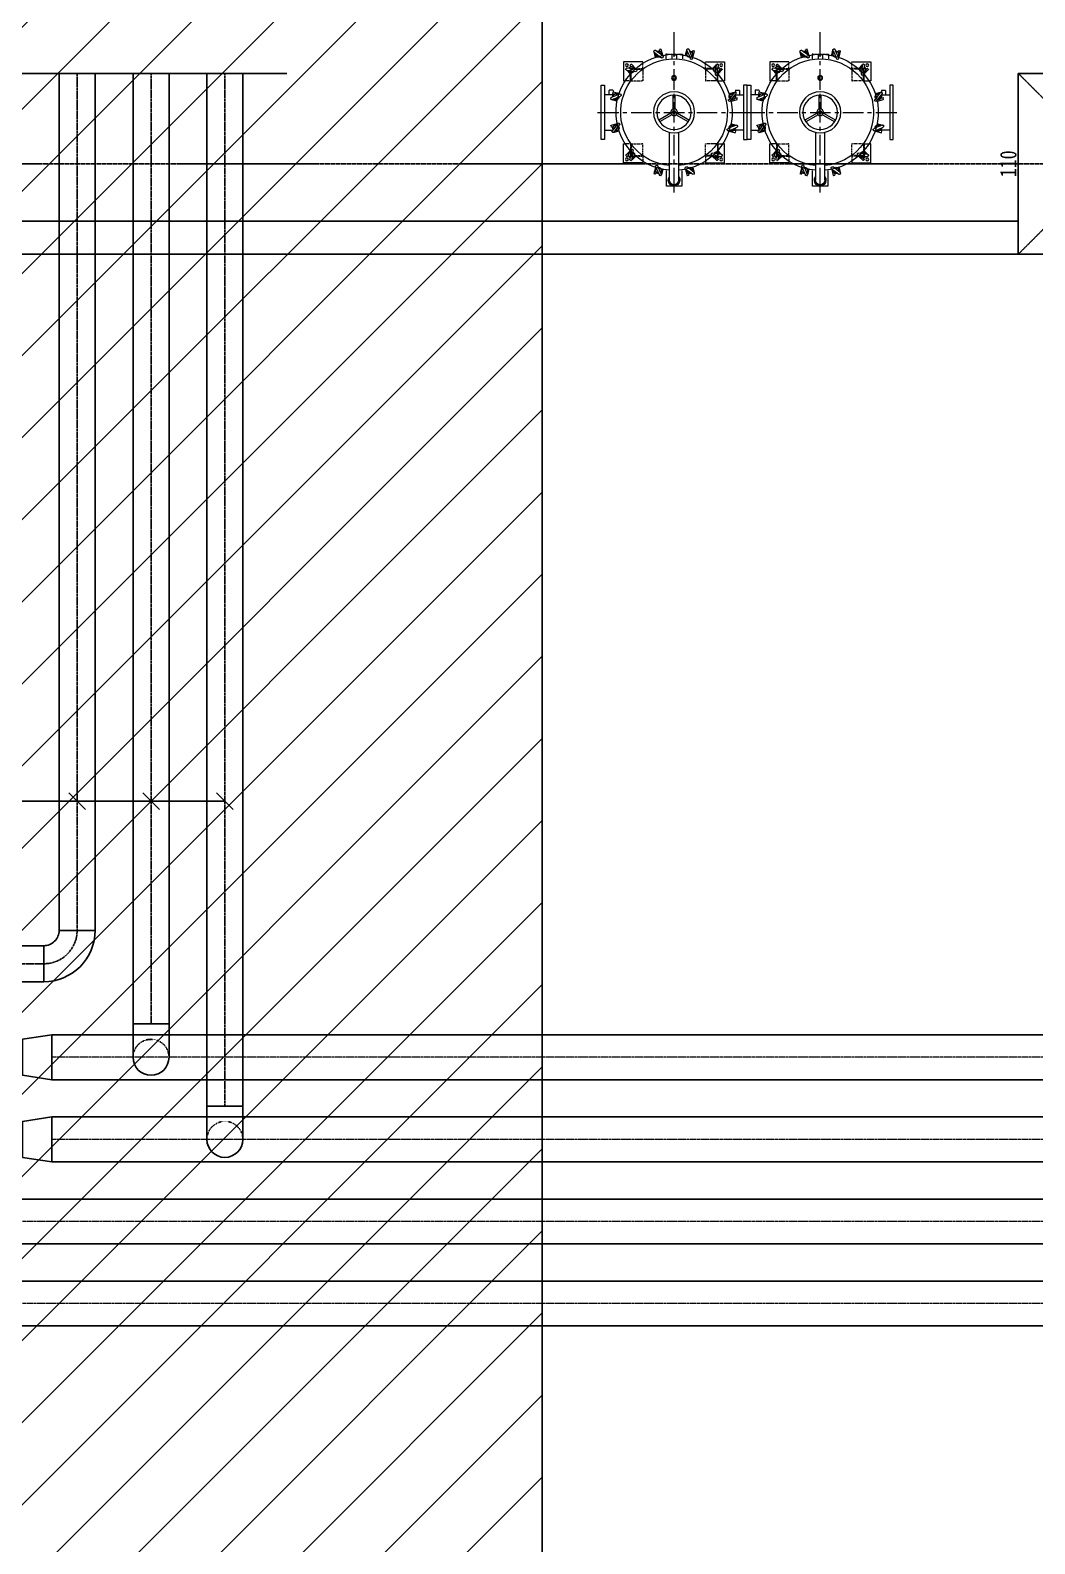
# Model space of a CAD drawing. Header units: millimetres. Extents: x -18489 to 17339, y -1599 to 10961.
# Drawn here: x -15775 to -15163, y 5782 to 6704 of the extents above; entities that cross this region are included whole.
import ezdxf

# ---------------------------------------------------------------- set-up
doc = ezdxf.new("R2010")
doc.units = ezdxf.units.MM
for name, pattern in [('188K-SM-07-F10-MECH-CHW PIPE-Y2257103$0$CENTER', [2, 1.25, -0.25, 0.25, -0.25]), ('188K-SM-07-F10-MECH-CHW PIPE-Y2257103$0$DASHED', [0.75, 0.5, -0.25]), ('188K-SM-07-F10-MECH-CHW PIPE-Y2257103$0$XKA01LR1-HVAC-PIPE-冷卻水-Y2225103 Shawn$0$CENTER', [2, 1.25, -0.25, 0.25, -0.25]), ('X-CUB3-L10$0$COL-CEN-LIN', [3.25, 2.5, -0.25, 0.25, -0.25]), ('X-CUB3-L10$0$HIDDEN', [0.4, 0.3, -0.1])]:
    doc.linetypes.add(name, pattern=pattern)
for name, color, linetype in [('188K-SM-03-F10-MECH-EQ-Y2257103$0$Micron CUP L10 CDA EQU$0$M MOVE-IN AREA', 8, 'Continuous'), ('188K-SM-03-F10-MECH-EQ-Y2257103$0$Micron CUP L10 CDA EQU$0$M-PHASE1 AREA', 252, 'Continuous'), ('188K-SM-07-F10-MECH-CHW PIPE-Y2257103$0$0 XC', 8, 'Continuous'), ('188K-SM-07-F10-MECH-CHW PIPE-Y2257103$0$H-TXT', 53, 'Continuous'), ('188K-SM-07-F10-MECH-CHW PIPE-Y2257103$0$M-CDA-CWR', 202, 'Continuous'), ('188K-SM-07-F10-MECH-CHW PIPE-Y2257103$0$M-CWTR-12PIPE-R', 4, 'Continuous'), ('188K-SM-07-F10-MECH-CHW PIPE-Y2257103$0$M-CWTR-12PIPE-S', 3, 'Continuous'), ('188K-SM-07-F10-MECH-CHW PIPE-Y2257103$0$M-CWTR-5PIPE-R', 94, 'Continuous'), ('188K-SM-07-F10-MECH-CHW PIPE-Y2257103$0$M-CWTR-5PIPE-S', 144, 'Continuous'), ('188K-SM-07-F10-MECH-CHW PIPE-Y2257103$0$M-P-PIPE-C', 8, '188K-SM-07-F10-MECH-CHW PIPE-Y2257103$0$CENTER'), ('188K-SM-07-F10-MECH-CHW PIPE-Y2257103$0$Micron CUP L10 HVAC 2nd PIPE$0$M-P-TXT2.5', 7, 'Continuous'), ('X-CUB3-L10$0$CCL', 8, 'X-CUB3-L10$0$COL-CEN-LIN'), ('X-CUB3-L10$0$COL', 8, 'Continuous'), ('X-CUB3-L10$0$WALL-DR', 8, 'Continuous')]:
    doc.layers.add(name, color=color, linetype=linetype)
doc.layers.add('188K-SM-07-F10-MECH-CHW PIPE-Y2257103$0$XKA01LR1-HVAC-PIPE-冷卻水-Y2225103 Shawn$0$M-PIPE-CEN', color=8, linetype='188K-SM-07-F10-MECH-CHW PIPE-Y2257103$0$XKA01LR1-HVAC-PIPE-冷卻水-Y2225103 Shawn$0$CENTER', lineweight=9)
doc.styles.add('X-CUB3-L10$0$DIM', font='', dxfattribs={"width": 0.8})
doc.styles.get('X-CUB3-L10$0$DIM').set_extended_font_data('MingLiU')
doc.dimstyles.new('X-CUB3-L10$0$JJP_005_defpoint', dxfattribs={"dimtxt": 20, "dimasz": 0.5, "dimexe": 0.5, "dimexo": 0.5, "dimgap": 0.5, "dimtad": 1, "dimdsep": 46, "dimtxsty": 'X-CUB3-L10$0$DIM', "dimblk": 'X-CUB3-L10$0$_None', "dimcen": 10, "dimclrd": 256, "dimclre": 256, "dimclrt": 256, "dimadec": 0, "dimazin": 0, "dimtfac": 1, "dimtix": 1, "dimtmove": 2, "dimatfit": 3, "dimldrblk": 'X-CUB3-L10$0$_None', "dimfxl": 0.5, "dimtolj": 1, "dimtzin": 0, "dimarcsym": 0})

# ---------------------------------------------------------------- blocks, each defined once
blk = doc.blocks.new('188K-SM-03-F10-MECH-EQ-Y2257103$0$矽品二林中科一期-設備-空調$0$A$C51042A5E')
at = {"color": 0, "lineweight": 13}
for points in [[(0, 465.9), (0, 337.4)], [(-134.8, 373.4), (-134.8, 396.7)], [(-133.9, 397.6), (-107.8, 397.6)], [(-133.9, 372.5), (-125.8, 372.5)], [(-123.1, 373.4), (-115, 376.1)], [(-111.4, 365.3), (-113.2, 375.2)], [(-112.3, 332), (-101.5, 357.2), (-90.8, 383.3)], [(-107.8, 373.4), (-107.8, 423.7)], [(-77.3, 377.9), (-89, 351.8), (-99.7, 326.6)], [(-82.7, 386), (-80.9, 385.1)], [(-80, 385.1), (-80, 385.1)], [(-79.1, 384.2), (-79.1, 384.2)], [(-69.2, 349.1), (-77.3, 378.8)], [(68.3, 343.7), (90.8, 359.9), (113.2, 377)], [(69.2, 349.1), (79.1, 384.2)], [(107.8, 423.7), (107.8, 373.4)], [(123.1, 373.4), (123.1, 373.4)], [(123.1, 371.6), (124, 372.5)], [(-302.8, 191), (-307.3, 191), (-307.3, 307.8), (-191.4, 307.8), (-191.4, 303.3)], [(-263.3, 226.9), (-263.3, 231.4), (-266, 259.2), (-269.6, 286.2)], [(-259.7, 293.4), (-260.6, 293.4)], [(-234.5, 268.2), (-256.1, 288.9)], [(-191.4, 296.1), (-191.4, 300.6)], [(-191.4, 288), (-191.4, 293.4)], [(-191.4, 280.8), (-191.4, 286.2)], [(-191.4, 273.6), (-191.4, 278.1)], [(-106.9, 323), (-109.6, 323.9)], [(-78.2, 346.4), (-70.1, 348.2)], [(0, 313.2), (0, 288)], [(68.3, 333.8), (67.4, 335.6)], [(121.3, 366.2), (98.8, 349.1), (76.4, 332)], [(105.1, 338.3), (113.2, 336.5)], [(302.8, 191), (307.3, 191), (307.3, 307.8), (190.5, 307.8), (190.5, 303.3)], [(190.5, 296.1), (190.5, 300.6)], [(190.5, 288), (190.5, 293.4)], [(190.5, 280.8), (190.5, 286.2)], [(190.5, 273.6), (190.5, 278.1)], [(234.5, 268.2), (259.7, 293.4)], [(260.6, 279), (267.8, 286.2)], [(261.5, 293.4), (267.8, 288)], [(-295.6, 191), (-300.1, 191)], [(-292.9, 261.9), (-287.6, 268.2)], [(-267.8, 235), (-292.9, 260.1)], [(-288.5, 191), (-292.9, 191)], [(-278.6, 261), (-285.8, 268.2)], [(-280.4, 191), (-285.8, 191)], [(-273.2, 191), (-277.7, 191)], [(-266.9, 191), (-270.5, 191)], [(-264.2, 266.4), (-266.9, 266.4), (-266.9, 263.7)], [(-266.9, 261.9), (-266.9, 256.6)], [(-266.9, 253.9), (-266.9, 249.4)], [(-266.9, 246.7), (-266.9, 241.3)], [(-266.9, 239.5), (-266.9, 234.1)], [(-266.9, 231.4), (-266.9, 226.9)], [(-266.9, 224.2), (-266.9, 218.8)], [(-266.9, 216.1), (-266.9, 211.6)], [(-266.9, 208.9), (-266.9, 204.4)], [(-266.9, 201.7), (-266.9, 196.3)], [(-266.9, 193.6), (-266.9, 191), (-263.3, 191), (-257.9, 191)], [(-263.3, 260.1), (-263.3, 256.6)], [(-263.3, 253.9), (-263.3, 249.4)], [(-263.3, 246.7), (-263.3, 242.2)], [(-263.3, 239.5), (-263.3, 234.1)], [(-263.3, 224.2), (-263.3, 219.7)], [(-263.3, 217), (-263.3, 211.6)], [(-263.3, 208.9), (-263.3, 204.4)], [(-263.3, 201.7), (-263.3, 197.2)], [(-263.3, 194.5), (-263.3, 191)], [(-256.1, 266.4), (-261.5, 266.4)], [(-257, 262.8), (-259.7, 262.8)], [(-254.3, 226), (-256.1, 226)], [(-256.1, 191), (-250.7, 191)], [(-248.9, 262.8), (-254.3, 262.8)], [(-248.9, 266.4), (-253.4, 266.4)], [(-248, 191), (-243.5, 191)], [(-241.7, 266.4), (-246.2, 266.4)], [(-241.7, 262.8), (-246.2, 262.8)], [(-240.8, 191), (-235.4, 191)], [(-239.9, 261), (-234.5, 266.4)], [(-233.6, 266.4), (-239, 266.4)], [(-233.6, 262.8), (-239, 262.8)], [(-233.6, 191), (-228.2, 191)], [(-226.4, 262.8), (-231.8, 262.8)], [(-226.4, 266.4), (-230.9, 266.4)], [(-225.5, 191), (-221.1, 191)], [(-218.4, 266.4), (-223.8, 266.4)], [(-219.3, 262.8), (-223.8, 262.8)], [(-218.4, 191), (-213, 191)], [(-211.2, 266.4), (-216.6, 266.4)], [(-211.2, 262.8), (-216.6, 262.8)], [(-211.2, 191), (-205.8, 191)], [(-204, 262.8), (-209.4, 262.8)], [(-204, 266.4), (-208.5, 266.4)], [(-203.1, 191), (-198.6, 191)], [(-195.9, 266.4), (-201.3, 266.4)], [(-196.8, 262.8), (-201.3, 262.8)], [(-195.9, 191), (-191.4, 191), (-191.4, 196.3)], [(-194.1, 266.4), (-191.4, 266.4), (-191.4, 262.8), (-194.1, 262.8)], [(-191.4, 266.4), (-191.4, 270.9)], [(-191.4, 262.8), (-191.4, 258.3)], [(-191.4, 255.7), (-191.4, 251.2)], [(-191.4, 248.5), (-191.4, 244)], [(-191.4, 241.3), (-191.4, 235.9)], [(-191.4, 233.2), (-191.4, 228.7)], [(-191.4, 226), (-191.4, 220.6)], [(-191.4, 218.8), (-191.4, 213.4)], [(-191.4, 210.7), (-191.4, 206.2)], [(-191.4, 203.5), (-191.4, 198.1)], [(0, 262.8), (0, 137.9)], [(190.5, 266.4), (190.5, 270.9)], [(194.1, 266.4), (190.5, 266.4), (190.5, 262.8), (194.1, 262.8)], [(190.5, 262.8), (190.5, 258.3)], [(190.5, 255.7), (190.5, 251.2)], [(190.5, 248.5), (190.5, 244)], [(190.5, 241.3), (190.5, 235.9)], [(190.5, 233.2), (190.5, 228.7)], [(190.5, 226), (190.5, 220.6)], [(190.5, 218.8), (190.5, 213.4)], [(190.5, 210.7), (190.5, 206.2)], [(190.5, 203.5), (190.5, 198.1)], [(195.9, 191), (190.5, 191), (190.5, 196.3)], [(195.9, 266.4), (201.3, 266.4)], [(196.8, 262.8), (201.3, 262.8)], [(203.1, 191), (198.6, 191)], [(204, 266.4), (208.5, 266.4)], [(204, 262.8), (209.4, 262.8)], [(210.3, 191), (205.8, 191)], [(211.2, 266.4), (216.6, 266.4)], [(211.2, 262.8), (216.6, 262.8)], [(218.4, 191), (213, 191)], [(218.4, 266.4), (223.8, 266.4)], [(219.3, 262.8), (223.8, 262.8)], [(225.5, 191), (221.1, 191)], [(226.4, 254.8), (225.5, 256.6)], [(226.4, 266.4), (230.9, 266.4)], [(226.4, 262.8), (231.8, 262.8)], [(232.7, 191), (228.2, 191)], [(230.9, 262.8), (258.8, 266.4), (285.8, 270)], [(287.6, 256.6), (260.6, 253), (232.7, 249.4)], [(233.6, 266.4), (239, 266.4)], [(233.6, 262.8), (239, 262.8)], [(240.8, 191), (235.4, 191)], [(240.8, 266.4), (246.2, 266.4)], [(241.7, 262.8), (246.2, 262.8)], [(248, 191), (243.5, 191)], [(248.9, 266.4), (253.4, 266.4)], [(248.9, 262.8), (254.3, 262.8)], [(256.1, 191), (250.7, 191)], [(256.1, 266.4), (261.5, 266.4)], [(256.1, 262.8), (259.7, 262.8)], [(266, 193.6), (266, 191), (263.3, 191), (257.9, 191)], [(260.6, 240.4), (266, 235)], [(263.3, 266.4), (266, 266.4), (266, 263.7)], [(263.3, 260.1), (263.3, 256.6)], [(263.3, 253.9), (263.3, 249.4)], [(263.3, 246.7), (263.3, 242.2)], [(263.3, 239.5), (263.3, 234.1)], [(263.3, 231.4), (263.3, 226.9)], [(263.3, 224.2), (263.3, 219.7)], [(263.3, 217), (263.3, 211.6)], [(263.3, 208.9), (263.3, 204.4)], [(263.3, 201.7), (263.3, 197.2)], [(263.3, 194.5), (263.3, 191)], [(266, 261.9), (266, 256.6)], [(266, 253.9), (266, 249.4)], [(266, 246.7), (266, 241.3)], [(266, 239.5), (266, 234.1)], [(266, 231.4), (266, 226.9)], [(266, 224.2), (266, 218.8)], [(266, 216.1), (266, 211.6)], [(266, 208.9), (266, 204.4)], [(266, 201.7), (266, 196.3)], [(266, 191), (270.5, 191)], [(267.8, 235), (288.5, 256.6)], [(273.2, 191), (277.7, 191)], [(280.4, 191), (285.8, 191)], [(287.6, 191), (292.9, 191)], [(292.9, 264.6), (292.9, 262.8)], [(292.9, 261.9), (292.9, 261.9)], [(292.9, 260.1), (292.9, 260.1)], [(295.6, 191), (300.1, 191)], [(-343.3, 68.7), (-360.3, 91.2), (-376.5, 113.7)], [(-375.6, 121.8), (-373.8, 122.7)], [(-372.9, 122.7), (-372.9, 123.6)], [(-371.1, 123.6), (-372, 123.6)], [(-337, 114.6), (-366.6, 122.7)], [(-365.7, 121.8), (-348.7, 99.3), (-332.5, 76.8)], [(-338.8, 105.6), (-336.1, 113.7)], [(0, 112.8), (0, 87.6)], [(4.5, 20.2), (46.7, 93.9)], [(322.6, 107.4), (323.5, 109.2)], [(377.4, 77.7), (351.4, 88.5), (326.2, 100.2)], [(331.6, 112.8), (356.7, 102), (382.8, 90.3)], [(337, 114.6), (372, 123.6)], [(364.8, 111), (374.7, 113.7)], [(-337.9, 0.4), (-487.9, 0.4)], [(-384.6, 80.4), (-382.8, 88.5)], [(-349.6, 69.6), (-383.7, 79.5)], [(-371.1, 86.7), (-381, 89.4)], [(-354.9, 46.3), (-354.9, 49.9), (-352.3, 49.9)], [(-354.9, 44.5), (-354.9, 39.1)], [(-354.9, 36.4), (-354.9, 31.9)], [(-354.9, 29.2), (-354.9, 23.8)], [(-354.9, 21.1), (-354.9, 16.6)], [(-354.9, 13.9), (-354.9, 9.4)], [(-354.9, 6.7), (-354.9, 1.3)], [(-350.5, 49.9), (-345.1, 49.9)], [(-350.5, 9.4), (-350.5, 13.9), (-346, 13.9)], [(-350.5, 6.7), (-350.5, 1.3)], [(-343.3, 13.9), (-338.8, 13.9)], [(-342.4, 49.9), (-337.9, 49.9)], [(-336.1, 13.9), (-330.7, 13.9)], [(-333.4, 68.7), (-335.2, 67.8)], [(-335.2, 49.9), (-329.8, 49.9)], [(-328.9, 13.9), (-324.4, 13.9)], [(-328, 49.9), (-325.3, 49.9)], [(-287.6, 0.4), (-312.7, 0.4)], [(-137.5, 0.4), (-262.4, 0.4)], [(-87.2, 0.4), (-112.3, 0.4)], [(-18.9, 6.7), (-105.1, 6.7)], [(62, 0.4), (-62.9, 0.4)], [(0, 62.5), (0, -62.5)], [(14.4, 13.9), (57.5, 88.5)], [(112.3, 0.4), (87.2, 0.4)], [(412.5, 28.3), (121.3, 28.3)], [(262.4, 0.4), (137.5, 0.4)], [(312.7, 0.4), (287.6, 0.4)], [(487.9, 0.4), (337.9, 0.4)], [(354, -46.3), (448.4, -46.3), (448.4, 47.2), (354, 47.2)], [(384.6, 80.4), (384.6, 80.4)], [(-385.5, -82.2), (-384.6, -80.4), (-384.6, -79.5)], [(-383.7, -78.6), (-383.7, -78.6)], [(-331.6, -111.9), (-356.7, -101.1), (-382.8, -90.3)], [(-349.6, -69.6), (-378.3, -76.8)], [(-377.4, -77.7), (-351.4, -88.5), (-326.2, -99.3)], [(-354.9, -1.3), (-354.9, -5.8)], [(-354.9, -8.5), (-354.9, -13)], [(-354.9, -15.7), (-354.9, -21.1)], [(-354.9, -23.8), (-354.9, -28.3)], [(-354.9, -31), (-354.9, -36.4)], [(-354.9, -38.2), (-354.9, -43.6)], [(-354.9, -46.3), (-354.9, -49.9), (-352.3, -49.9)], [(-350.5, -1.3), (-350.5, -5.8)], [(-350.5, -8.5), (-350.5, -13.9), (-346, -13.9)], [(-350.5, -49.9), (-345.1, -49.9)], [(-343.3, -13.9), (-338.8, -13.9)], [(-342.4, -49.9), (-337.9, -49.9)], [(-336.1, -13.9), (-330.7, -13.9)], [(-335.2, -49.9), (-329.8, -49.9)], [(-328.9, -13.9), (-324.4, -13.9)], [(-328, -49.9), (-325.3, -49.9)], [(-18.9, -5.8), (-105.1, -5.8)], [(0, -87.6), (0, -111.9)], [(4.5, -19.3), (46.7, -93.9)], [(14.4, -13), (57.5, -87.6)], [(412.5, -28.3), (121.3, -28.3)], [(365.7, -120.9), (348.7, -98.4), (331.6, -76.8)], [(333.4, -68.7), (335.2, -66.9)], [(343.3, -67.8), (359.4, -90.3), (376.5, -112.8)], [(348.7, -69.6), (383.7, -78.6)], [(371.1, -85.8), (381, -88.5)], [(-372.9, -122.7), (-375.6, -114.6)], [(-364.8, -111), (-374.7, -113.7)], [(-322.6, -106.5), (-323.5, -109.2)], [(0, -137), (0, -261.9)], [(337.9, -104.7), (336.1, -112.8)], [(337, -113.7), (365.7, -121.8)], [(372.9, -122.7), (372.9, -122.7)], [(375.6, -120.9), (373.8, -122.7)], [(-302.8, -191), (-307.3, -191), (-307.3, -306.9), (-191.4, -306.9), (-191.4, -302.4)], [(-295.6, -191), (-300.1, -191)], [(-288.5, -191), (-292.9, -191)], [(-292.9, -259.2), (-292.9, -260.1)], [(-292.9, -264.6), (-292.9, -261.9)], [(-292.9, -261.9), (-292.9, -261.9)], [(-267.8, -234.1), (-289.4, -255.7)], [(-280.4, -191), (-285.8, -191)], [(-273.2, -191), (-277.7, -191)], [(-266.9, -191), (-270.5, -191)], [(-266.9, -193.6), (-266.9, -191), (-263.3, -191), (-257.9, -191)], [(-266.9, -200.8), (-266.9, -196.3)], [(-266.9, -208), (-266.9, -203.5)], [(-266.9, -216.1), (-266.9, -210.7)], [(-266.9, -223.3), (-266.9, -218.8)], [(-266.9, -230.5), (-266.9, -226)], [(-266.9, -238.6), (-266.9, -233.2)], [(-266.9, -245.8), (-266.9, -241.3)], [(-266.9, -253.9), (-266.9, -248.5)], [(-266.9, -261), (-266.9, -255.7)], [(-264.2, -266.4), (-266.9, -266.4), (-266.9, -263.7)], [(-260.6, -240.4), (-266, -234.1)], [(-263.3, -193.6), (-263.3, -191)], [(-263.3, -200.8), (-263.3, -196.3)], [(-263.3, -208.9), (-263.3, -203.5)], [(-263.3, -216.1), (-263.3, -211.6)], [(-263.3, -223.3), (-263.3, -218.8)], [(-263.3, -231.4), (-263.3, -226)], [(-263.3, -238.6), (-263.3, -234.1)], [(-263.3, -245.8), (-263.3, -241.3)], [(-263.3, -253.9), (-263.3, -248.5)], [(-263.3, -259.2), (-263.3, -256.6)], [(-256.1, -266.4), (-261.5, -266.4)], [(-234.5, -267.3), (-260.6, -292.5)], [(-257, -262.8), (-259.7, -262.8)], [(-256.1, -191), (-250.7, -191)], [(-248.9, -262.8), (-254.3, -262.8)], [(-248.9, -266.4), (-253.4, -266.4)], [(-248, -191), (-243.5, -191)], [(-241.7, -262.8), (-246.2, -262.8)], [(-241.7, -266.4), (-246.2, -266.4)], [(-240.8, -191), (-235.4, -191)], [(-233.6, -262.8), (-239, -262.8)], [(-233.6, -266.4), (-239, -266.4)], [(-233.6, -191), (-228.2, -191)], [(-226.4, -262.8), (-231.8, -262.8)], [(-226.4, -266.4), (-230.9, -266.4)], [(-225.5, -191), (-221.1, -191)], [(-219.3, -262.8), (-223.8, -262.8)], [(-218.4, -266.4), (-223.8, -266.4)], [(-218.4, -191), (-213, -191)], [(-211.2, -262.8), (-216.6, -262.8)], [(-211.2, -266.4), (-216.6, -266.4)], [(-211.2, -191), (-205.8, -191)], [(-204, -262.8), (-209.4, -262.8)], [(-204, -266.4), (-208.5, -266.4)], [(-203.1, -191), (-198.6, -191)], [(-196.8, -262.8), (-201.3, -262.8)], [(-195.9, -266.4), (-201.3, -266.4)], [(-195.9, -191), (-191.4, -191), (-191.4, -195.4)], [(-194.1, -266.4), (-191.4, -266.4), (-191.4, -262.8), (-194.1, -262.8)], [(-191.4, -202.6), (-191.4, -198.1)], [(-191.4, -210.7), (-191.4, -205.3)], [(-191.4, -217.9), (-191.4, -212.5)], [(-191.4, -225.1), (-191.4, -220.6)], [(-191.4, -233.2), (-191.4, -227.8)], [(-191.4, -240.4), (-191.4, -235.9)], [(-191.4, -247.6), (-191.4, -243.1)], [(-191.4, -255.7), (-191.4, -250.3)], [(-191.4, -262.8), (-191.4, -258.3)], [(-191.4, -266.4), (-191.4, -270)], [(-191.4, -272.7), (-191.4, -278.1)], [(195.9, -191), (190.5, -191), (190.5, -195.4)], [(302.8, -191), (307.3, -191), (307.3, -306.9), (190.5, -306.9), (190.5, -302.4)], [(190.5, -202.6), (190.5, -198.1)], [(190.5, -210.7), (190.5, -205.3)], [(190.5, -217.9), (190.5, -212.5)], [(190.5, -225.1), (190.5, -220.6)], [(190.5, -233.2), (190.5, -227.8)], [(190.5, -240.4), (190.5, -235.9)], [(190.5, -247.6), (190.5, -243.1)], [(190.5, -255.7), (190.5, -250.3)], [(190.5, -262.8), (190.5, -258.3)], [(194.1, -266.4), (190.5, -266.4), (190.5, -262.8), (194.1, -262.8)], [(190.5, -266.4), (190.5, -270)], [(190.5, -272.7), (190.5, -278.1)], [(195.9, -266.4), (201.3, -266.4)], [(196.8, -262.8), (201.3, -262.8)], [(203.1, -191), (198.6, -191)], [(204, -262.8), (209.4, -262.8)], [(204, -266.4), (208.5, -266.4)], [(210.3, -191), (205.8, -191)], [(211.2, -262.8), (216.6, -262.8)], [(211.2, -266.4), (216.6, -266.4)], [(218.4, -191), (213, -191)], [(218.4, -266.4), (223.8, -266.4)], [(219.3, -262.8), (223.8, -262.8)], [(225.5, -191), (221.1, -191)], [(226.4, -262.8), (231.8, -262.8)], [(226.4, -266.4), (230.9, -266.4)], [(232.7, -191), (228.2, -191)], [(233.6, -262.8), (239, -262.8)], [(233.6, -266.4), (239, -266.4)], [(239.9, -260.1), (234.5, -265.5)], [(234.5, -267.3), (256.1, -288.9)], [(240.8, -191), (235.4, -191)], [(240.8, -266.4), (246.2, -266.4)], [(241.7, -262.8), (246.2, -262.8)], [(248, -191), (243.5, -191)], [(256.1, -288), (252.5, -260.1), (248.9, -232.3)], [(248.9, -262.8), (254.3, -262.8)], [(248.9, -266.4), (253.4, -266.4)], [(256.1, -191), (250.7, -191)], [(256.1, -262.8), (259.7, -262.8)], [(256.1, -266.4), (261.5, -266.4)], [(263.3, -191), (257.9, -191)], [(266, -193.6), (266, -191), (263.3, -191), (263.3, -193.6)], [(263.3, -200.8), (263.3, -196.3)], [(263.3, -208.9), (263.3, -203.5)], [(263.3, -216.1), (263.3, -211.6)], [(263.3, -223.3), (263.3, -218.8)], [(263.3, -231.4), (263.3, -226)], [(263.3, -230.5), (266, -258.3), (269.6, -286.2)], [(263.3, -238.6), (263.3, -234.1)], [(263.3, -245.8), (263.3, -241.3)], [(263.3, -253.9), (263.3, -248.5)], [(263.3, -259.2), (263.3, -256.6)], [(263.3, -266.4), (266, -266.4), (266, -263.7)], [(266, -191), (270.5, -191)], [(266, -200.8), (266, -196.3)], [(266, -208), (266, -203.5)], [(266, -216.1), (266, -210.7)], [(266, -223.3), (266, -218.8)], [(266, -230.5), (266, -226)], [(266, -238.6), (266, -233.2)], [(266, -245.8), (266, -241.3)], [(266, -253.9), (266, -248.5)], [(266, -261), (266, -255.7)], [(267.8, -234.1), (292.9, -260.1)], [(273.2, -191), (277.7, -191)], [(278.6, -260.1), (285.8, -267.3)], [(280.4, -191), (285.8, -191)], [(287.6, -191), (292.9, -191)], [(292.9, -261.9), (287.6, -267.3)], [(295.6, -191), (300.1, -191)], [(-260.6, -278.1), (-267.8, -285.3)], [(-261.5, -292.5), (-267.8, -287.1)], [(-191.4, -279.9), (-191.4, -285.3)], [(-191.4, -288), (-191.4, -292.5)], [(-191.4, -295.2), (-191.4, -300.6)], [(-114.1, -336.5), (-122.2, -366.2)], [(-121.3, -365.3), (-98.8, -348.2), (-77.3, -332)], [(-68.3, -342.8), (-90.8, -359.9), (-113.2, -376.1)], [(-69.2, -332.9), (-67.4, -334.7)], [(0, -287.1), (0, -312.3)], [(0, -337.4), (0, -465)], [(69.2, -349.1), (77.3, -377.9)], [(78.2, -345.5), (70.1, -347.3)], [(77.3, -377), (88.1, -350.9), (99.7, -325.7)], [(112.3, -331.1), (101.5, -356.3), (90.8, -382.4)], [(106.9, -322.1), (108.7, -323)], [(114.1, -336.5), (124, -371.6)], [(190.5, -279.9), (190.5, -285.3)], [(190.5, -288), (190.5, -292.5)], [(190.5, -295.2), (190.5, -300.6)], [(259.7, -292.5), (259.7, -292.5)], [(261.5, -292.5), (261.5, -292.5)], [(264.2, -292.5), (262.4, -292.5)], [(-134.8, -373.4), (-134.8, -395.8)], [(-133.9, -372.5), (-125.8, -372.5)], [(-133.9, -397.6), (-107.8, -397.6)], [(-124, -371.6), (-124, -371.6)], [(-123.1, -373.4), (-123.1, -373.4)], [(-121.3, -375.2), (-122.2, -373.4)], [(-107.8, -372.5), (-107.8, -422.8)], [(-86.3, -370.7), (-89, -380.6)], [(-80, -384.2), (-88.1, -382.4)], [(79.1, -383.3), (79.1, -383.3)], [(80, -384.2), (80, -384.2)], [(82.7, -385.1), (80.9, -384.2)], [(107.8, -422.8), (107.8, -372.5)]]:
    blk.add_lwpolyline(points, dxfattribs=at)
for points in [[(-165.3, 445.3), (-165.3, 423.7), (165.3, 423.7), (165.3, 445.3)], [(347.8, 70.5), (346, 77.7)], [(-165.3, -444.4), (-165.3, -422.8), (165.3, -422.8), (165.3, -444.4)]]:
    blk.add_lwpolyline(points, close=True, dxfattribs=at)
for points in [[(-114.1, 337.4), (-124, 372.5, -0.414278), (-123, 374.2)], [(80, 385.1), (88.1, 383.3, -0.414278), (89, 381.5), (86.3, 371.6)], [(121.3, 376.1), (122.2, 374.3, -0.414278), (123.1, 372.6)], [(-270.4, 286.8, -0.414184), (-265.1, 293.4), (-262.4, 293.4), (-261.5, 293.4)], [(-262.6, 293.4, -0.414173), (-256.1, 288), (-252.5, 260.1), (-248.9, 233.2)], [(112.4, 336.6, 0.414174), (114.1, 337.4), (122.2, 366.2)], [(371.2, 124.4, -0.414257), (372.9, 123.6), (375.6, 115.5)], [(346.9, 70.6, 0.414176), (348.7, 69.6), (378.3, 77.7)], [(385.5, 83.1), (384.6, 81.3, -0.414276), (383.7, 79.5), (383.7, 78.6)], [(-346, -77.7), (-347.8, -69.6, 0.414137), (-349.5, -68.8)], [(383.6, -77.8, -0.414152), (384.6, -79.5), (382.8, -87.6)], [(-337, -113.7), (-372, -123.6, -0.414278), (-373.8, -122.6)], [(372.9, -122.6, -0.414151), (371.1, -123.6), (372, -123.6)], [(-230.9, -262.8), (-258.8, -266.4), (-286.7, -269.1, -0.414216), (-292.9, -264)], [(-287.6, -255.7), (-260.6, -252.1), (-232.7, -248.5, -0.414181), (-226.4, -253.9), (-225.5, -256.6)], [(254.3, -226), (256.1, -225.1, -0.414186), (262.3, -230.2)], [(-105.1, -338.3), (-113.2, -335.6, 0.414195), (-115, -336.6)], [(-69.2, -349.1), (-79.1, -383.3, -0.414151), (-80.8, -384.1)], [(123.1, -373.4), (115, -375.2, -0.414152), (113.2, -374.3), (110.5, -364.4)]]:
    blk.add_lwpolyline(points, format="xyb", dxfattribs=at)
for centre, radius in [((-287.1, 287.6), 8.54), ((286.2, 287.6), 8.54), ((-0.4, 0.9), 125.4), ((-0.4, 0.9), 104.7), ((-209.8, 0.9), 14.8), ((-209.8, 0.9), 11.2), ((-0.4, 0.9), 20.2), ((-0.4, 0.9), 9.44), ((-287.1, -285.8), 8.54), ((286.2, -285.8), 8.54)]:
    blk.add_circle(centre, radius, dxfattribs=at)
for centre, radius, start, end in [((-134.3, 397.2), 1.35, 89.99693, 180.00307), ((-134.3, 373.8), 1.35, 179.99693, 270.00307), ((-115.5, 374.7), 1.35, 14.99552, 105.00403), ((-95.7, 354.9), 19.3, 88.26484, 225.61059), ((-95.7, 354.9), 16.6, 91.3776, 222.48953), ((-95.7, 354.9), 19.3, 268.25879, 45.61034), ((-85.8, 381), 5.84, 66.93838, 156.9357), ((-80.4, 384.6), 1.35, 14.99552, 105.00403), ((-83.1, 380.1), 5.84, 336.93839, 66.93175), ((94.8, 354.9), 19.3, 58.26068, 195.61169), ((79.5, 384.6), 1.35, 74.99652, 164.99744), ((94.8, 354.9), 16.6, 61.38256, 192.492), ((116.4, 372.9), 5.84, 36.94511, 126.93765), ((117.3, 371.1), 5.84, 306.93391, 36.93673), ((-0.4, 0.9), 353.6, 4.5758, 355.42969), ((-0.4, 0.9), 324.8, 4.98229, 355.02315), ((-260.1, 259.7), 19.3, 118.25804, 255.6103), ((-261.9, 292.9), 1.35, 44.98586, 135.01414), ((-260.1, 259.7), 19.3, 298.25804, 75.6103), ((-107.4, 329.8), 5.84, 156.93839, 246.93175), ((-105.6, 328.9), 5.84, 246.93562, 336.93618), ((-95.7, 354.9), 16.6, 271.3776, 42.48953), ((-71.4, 349.6), 1.35, 284.98805, 15.00028), ((71.4, 339.7), 5.84, 126.93391, 216.93673), ((73.2, 337), 5.84, 216.93421, 306.93731), ((94.8, 354.9), 19.3, 238.25497, 15.61211), ((94.8, 354.9), 16.6, 241.3754, 12.49217), ((259.2, 259.7), 19.3, 28.26357, 165.60928), ((260.1, 292.9), 1.35, 44.98586, 135.01414), ((266.4, 287.6), 1.35, 314.98586, 45.01414), ((-292.5, 261.5), 1.35, 134.98586, 225.01414), ((-287.1, 267.8), 1.35, 44.98586, 135.01414), ((-260.1, 259.7), 16.6, 121.37561, 252.48833), ((-260.1, 260.6), 3.14, 89.99762, 180.00238), ((-257.4, 232.7), 5.84, 186.93625, 276.93051), ((-260.1, 259.7), 16.6, 301.37561, 72.48833), ((-255.7, 232.7), 5.84, 276.93625, 6.93051), ((-235.9, 267.8), 1.35, 314.98586, 45.01414), ((231.4, 257.9), 5.84, 96.93311, 186.93365), ((231.4, 255.2), 5.84, 186.9326, 276.93032), ((259.2, 259.7), 19.3, 208.25787, 345.60915), ((259.2, 259.7), 16.6, 31.3829, 162.48771), ((259.2, 259.7), 16.6, 211.37713, 342.48896), ((259.2, 260.6), 3.15, 0.00907, 89.99895), ((266.4, 236.3), 1.35, 224.98586, 315.01414), ((286.2, 265.1), 5.84, 6.93726, 96.93047), ((286.2, 262.4), 5.84, 276.93311, 6.93365), ((291.6, 261.5), 1.35, 314.98586, 45.01414), ((-372.5, 116.8), 5.84, 126.93186, 216.93879), ((-370.7, 118.6), 5.84, 36.94559, 126.93715), ((-372.5, 123.1), 1.35, 74.99164, 165.0088), ((-354.5, 95.3), 19.3, 148.2549, 285.61147), ((-354.5, 95.3), 16.6, 151.37499, 282.49229), ((-354.5, 95.3), 19.3, 328.2549, 105.61147), ((-354.5, 95.3), 16.6, 331.37499, 102.49229), ((-338.3, 114.1), 1.35, 344.99164, 75.0088), ((327.5, 105.1), 5.84, 156.93839, 246.93175), ((328.4, 107.8), 5.84, 66.93838, 156.9357), ((353.6, 95.3), 19.3, 178.25833, 315.60973), ((336.5, 114.1), 1.35, 104.98788, 195.00045), ((353.6, 95.3), 16.6, 181.37924, 312.48846), ((353.6, 95.3), 19.3, 358.25833, 135.60973), ((353.6, 95.3), 16.6, 1.38402, 132.48947), ((373.4, 115), 1.35, 284.98805, 15.00028), ((-384.2, 80.9), 1.35, 164.99182, 255.00863), ((-382.4, 89), 1.35, 74.99164, 165.0088), ((-339.2, 72.8), 5.84, 216.93186, 306.93879), ((-337.4, 73.7), 5.84, 306.93186, 36.93879), ((378.8, 83.6), 5.84, 246.93562, 336.93618), ((379.7, 86.3), 5.84, 336.93839, 66.93175), ((412, 0.9), 35.5, 233.44833, 126.55167), ((412, 0.9), 28.3, 270, 90), ((-380.6, -84.5), 5.84, 156.93562, 246.93618), ((-384.2, -79.1), 1.35, 105.00671, 194.99933), ((-379.7, -81.8), 5.84, 66.93963, 156.93557), ((-354.5, -94.4), 19.3, 358.25879, 135.61034), ((-354.5, -94.4), 16.6, 1.38495, 132.4896), ((336.5, -72.8), 5.84, 126.93626, 216.93526), ((353.6, -94.4), 19.3, 148.25462, 285.6111), ((338.3, -71), 5.84, 36.94233, 126.93426), ((353.6, -94.4), 16.6, 151.3754, 282.49285), ((353.6, -94.4), 19.3, 328.25462, 105.6111), ((353.6, -94.4), 16.6, 331.3754, 102.49285), ((380.6, -87.2), 1.35, 255.00875, 344.99644), ((-375.2, -114.1), 1.35, 105.00671, 194.99933), ((-354.5, -94.4), 19.3, 178.25879, 315.61034), ((-354.5, -94.4), 16.6, 181.3776, 312.48953), ((-329.3, -106), 5.84, 246.93839, 336.93175), ((-328.4, -104.2), 5.84, 336.93562, 66.93618), ((336.5, -112.3), 1.35, 165.00875, 254.99644), ((369.8, -116.8), 5.84, 216.93626, 306.93526), ((371.6, -115.9), 5.84, 306.93626, 36.93526), ((-288, -260.6), 5.84, 96.9326, 186.93032), ((-292.5, -260.6), 1.35, 134.98586, 225.01414), ((-260.1, -258.8), 19.3, 28.26272, 165.60858), ((-260.1, -258.8), 19.3, 208.25732, 345.6095), ((-260.1, -258.8), 16.6, 31.38185, 162.48707), ((-260.1, -258.8), 16.6, 211.37557, 342.4876), ((-267.3, -234.5), 1.35, 45.00064, 135.01232), ((-260.1, -258.8), 3.14, 179.99762, 270.00238), ((-232.3, -256.1), 5.84, 276.9326, 6.93032), ((235, -266), 1.35, 134.98586, 225.01414), ((259.2, -258.8), 19.3, 118.25715, 255.60835), ((259.2, -258.8), 16.6, 121.37709, 252.48823), ((254.8, -230.9), 5.84, 96.92946, 186.93346), ((259.2, -258.8), 3.14, 269.99762, 0.00238), ((259.2, -258.8), 19.3, 298.25715, 75.60835), ((259.2, -258.8), 16.6, 301.37709, 72.48823), ((286.2, -266), 1.35, 224.98586, 315.01414), ((291.6, -260.6), 1.35, 314.98586, 45.01414), ((-267.3, -285.8), 1.35, 134.98586, 225.01414), ((-261.9, -291.1), 1.35, 224.98586, 315.01414), ((-118.2, -369.3), 5.84, 126.93626, 216.93526), ((-95.7, -353.2), 19.3, 58.26068, 195.61156), ((-95.7, -353.2), 16.6, 61.38063, 192.49168), ((-95.7, -353.2), 19.3, 238.25462, 15.6111), ((-95.7, -353.2), 16.6, 241.3754, 12.49285), ((-74.1, -336.1), 5.84, 36.94233, 126.93426), ((-72.3, -337.9), 5.84, 306.93626, 36.93526), ((70.5, -347.8), 1.35, 105.00339, 194.99142), ((94.8, -353.2), 19.3, 88.26419, 225.61015), ((94.8, -353.2), 16.6, 91.37916, 222.49001), ((94.8, -353.2), 19.3, 268.25749, 45.61049), ((94.8, -353.2), 16.6, 271.37916, 42.49001), ((104.7, -327.1), 5.84, 66.94008, 156.934), ((106.5, -328), 5.84, 336.93739, 66.93164), ((261, -286.7), 5.84, 186.92946, 276.93346), ((260.1, -291.1), 1.35, 224.98586, 315.01414), ((263.7, -285.8), 5.84, 276.92946, 6.93346), ((-134.3, -372.9), 1.35, 90.00279, 179.99721), ((-134.3, -395.4), 1.35, 180.00279, 269.99721), ((-122.7, -371.1), 1.35, 165.00875, 254.99644), ((-117.3, -371.1), 5.84, 216.93626, 306.93526), ((-88.5, -381), 1.35, 165.00875, 254.99644), ((82.2, -378.3), 5.84, 156.93739, 246.93164), ((79.5, -382.8), 1.35, 195.00339, 284.99142), ((84.9, -379.2), 5.84, 246.93739, 336.93164), ((121.8, -371.1), 1.35, 285.00356, 14.99125)]:
    blk.add_arc(centre, radius, start, end, dxfattribs=at)
blk = doc.blocks.new('188K-SM-03-F10-MECH-EQ-Y2257103')
at = {"layer": '188K-SM-03-F10-MECH-EQ-Y2257103$0$Micron CUP L10 CDA EQU$0$M MOVE-IN AREA'}
h = blk.add_hatch(dxfattribs=at)
h.set_pattern_fill('JIS_WOOD', color=256, scale=50)
h.set_pattern_definition([(45, (4473.52, 709.2), (-25, 25), [])])
h.paths.add_polyline_path([(-17249.15, 7922.46), (-17249.15, 7642.46), (-15853.15, 7642.46), (-15853.15, 6432.46), (-15853.15, 789.96), (-15463.15, 789.96), (-15463.15, 6142.46), (-15463.15, 7642.46), (-14093.15, 7642.46), (-14093.15, 7922.46)])
at = {"layer": '188K-SM-03-F10-MECH-EQ-Y2257103$0$Micron CUP L10 CDA EQU$0$M MOVE-IN AREA', "const_width": 1}
blk.add_lwpolyline([(-17249.15, 7922.46), (-17249.15, 7642.46), (-15853.15, 7642.46), (-15853.15, 6432.46), (-15853.15, 6432.46), (-15853.15, 789.96), (-15463.15, 789.96), (-15463.15, 6142.46), (-15463.15, 6142.46), (-15463.15, 7642.46), (-14093.15, 7642.46), (-14093.15, 7922.46)], close=True, dxfattribs=at)
at = {"layer": '188K-SM-03-F10-MECH-EQ-Y2257103$0$Micron CUP L10 CDA EQU$0$M-PHASE1 AREA', "lineweight": 0, "ltscale": 0.1, "xscale": -0.1000430333421839, "yscale": 0.1000430333421839, "zscale": 0.1000430333421839, "rotation": 90}
for p in [(-15382.73, 6653.79), (-15293.73, 6653.79)]:
    blk.add_blockref('188K-SM-03-F10-MECH-EQ-Y2257103$0$矽品二林中科一期-設備-空調$0$A$C51042A5E', p, dxfattribs=at)
blk = doc.blocks.new('*D570')
at = {"layer": 'DefPoints', "lineweight": -2, "transparency": 16777216}
blk.add_line((0, 0), (110, 0), dxfattribs=at)
at = {"layer": 'DefPoints', "color": 0, "transparency": 16777216}
for p in [(0, 0), (110, 0), (110, 0)]:
    blk.add_point(p, dxfattribs=at)
at = {"layer": 'DefPoints', "transparency": 16777216, "insert": (55, 6.07), "char_height": 10, "attachment_point": 5, "style": 'X-CUB3-L10$0$DIM'}
blk.add_mtext('\\A1;110', dxfattribs=at)
blk = doc.blocks.new('X-CUB3-L10$0$_None')
blk = doc.blocks.new('*D571')
at = {"layer": 'DefPoints', "lineweight": -2, "transparency": 16777216}
blk.add_line((0, 0), (0, -110), dxfattribs=at)
at = {"layer": 'DefPoints', "color": 0, "transparency": 16777216}
for p in [(0, 0), (0, -110), (0, -110)]:
    blk.add_point(p, dxfattribs=at)
at = {"layer": 'DefPoints', "transparency": 16777216, "insert": (-6.07, -55), "char_height": 10, "attachment_point": 5, "rotation": 90, "style": 'X-CUB3-L10$0$DIM'}
blk.add_mtext('\\A1;110', dxfattribs=at)
blk = doc.blocks.new('188K-SM-07-F10-MECH-CHW PIPE-Y2257103$0$200A-15')
for p, q in [((0, 109.5), (203, 109.5)), ((203, -109.5), (203, 109.5)), ((0, -109.5), (203, -109.5))]:
    blk.add_line(p, q)
blk.add_arc((0, 0), 109.5, 90, 270)
at = {"linetype": '188K-SM-07-F10-MECH-CHW PIPE-Y2257103$0$DASHED'}
blk.add_arc((0, 0), 109.5, 270, 90, dxfattribs=at)
blk = doc.blocks.new('188K-SM-07-F10-MECH-CHW PIPE-Y2257103$0$250Ax200A-1')
at = {"flags": 128}
blk.add_lwpolyline([(0, -136.5), (0, 136.5), (178, 109.5), (178, -109.5)], close=True, dxfattribs=at)
blk = doc.blocks.new('188K-SM-07-F10-MECH-CHW PIPE-Y2257103$0$Micron CUP L10 HVAC 2nd PIPE')
at = {"layer": '188K-SM-07-F10-MECH-CHW PIPE-Y2257103$0$Micron CUP L10 HVAC 2nd PIPE$0$M-P-TXT2.5'}
for p, q in [((-205627.5, 55251), (-201298.8, 55251)), ((-202249.6, 55301.8), (-202148, 55200.3)), ((-201799.6, 55301.8), (-201698, 55200.3)), ((-201349.6, 55301.8), (-201248, 55200.3))]:
    blk.add_line(p, q, dxfattribs=at)
blk = doc.blocks.new('188K-SM-07-F10-MECH-CHW PIPE-Y2257103')
at = {"layer": '188K-SM-07-F10-MECH-CHW PIPE-Y2257103$0$H-TXT', "color": 2, "linetype": 'Continuous'}
blk.add_line((-15618.62, 6677.46), (-15943.27, 6677.46), dxfattribs=at)
at = {"layer": '188K-SM-07-F10-MECH-CHW PIPE-Y2257103$0$M-CDA-CWR'}
for p, q in [((-15757.31, 6155.56), (-15757.31, 6677.46)), ((-15735.41, 6155.56), (-15735.41, 6677.46)), ((-15766.66, 6146.21), (-16837.85, 6146.21)), ((-15766.66, 6124.31), (-16837.85, 6124.31))]:
    blk.add_line(p, q, dxfattribs=at)
at = {"layer": '188K-SM-07-F10-MECH-CHW PIPE-Y2257103$0$M-CDA-CWR', "elevation": 0, "flags": 128}
blk.add_lwpolyline([(-15766.66, 6146.21), (-15766.66, 6124.31, 0.414214), (-15735.41, 6155.56), (-15757.31, 6155.56, -0.414214)], format="xyb", close=True, dxfattribs=at)
at = {"layer": '188K-SM-07-F10-MECH-CHW PIPE-Y2257103$0$M-CWTR-12PIPE-R'}
for p, q in [((-15712.31, 6098.56), (-15712.31, 6677.46)), ((-15690.41, 6098.56), (-15690.41, 6677.46)), ((-14193.55, 6091.91), (-15761.81, 6091.91)), ((-14193.55, 6064.61), (-15761.81, 6064.61))]:
    blk.add_line(p, q, dxfattribs=at)
at = {"layer": '188K-SM-07-F10-MECH-CHW PIPE-Y2257103$0$M-CWTR-12PIPE-S'}
for p, q in [((-15667.31, 6048.56), (-15667.31, 6677.46)), ((-15645.41, 6048.56), (-15645.41, 6677.46)), ((-14243.55, 6041.91), (-15761.81, 6041.91)), ((-14243.55, 6014.61), (-15761.81, 6014.61))]:
    blk.add_line(p, q, dxfattribs=at)
at = {"layer": '188K-SM-07-F10-MECH-CHW PIPE-Y2257103$0$M-CWTR-5PIPE-R', "color": 8}
for p, q in [((-14343.55, 5941.91), (-16637.75, 5941.91)), ((-14343.55, 5914.61), (-16637.75, 5914.61))]:
    blk.add_line(p, q, dxfattribs=at)
at = {"layer": '188K-SM-07-F10-MECH-CHW PIPE-Y2257103$0$M-CWTR-5PIPE-S', "color": 8}
for p, q in [((-14293.55, 5991.91), (-16692.75, 5991.91)), ((-14293.55, 5964.61), (-16692.75, 5964.61))]:
    blk.add_line(p, q, dxfattribs=at)
at = {"layer": '188K-SM-07-F10-MECH-CHW PIPE-Y2257103$0$M-P-PIPE-C', "linetype": '188K-SM-07-F10-MECH-CHW PIPE-Y2257103$0$CENTER'}
for p, q in [((-15746.36, 6155.56), (-15746.36, 6677.46)), ((-15701.36, 6098.56), (-15701.36, 6677.46)), ((-15656.36, 6048.56), (-15656.36, 6677.46)), ((-15766.66, 6135.26), (-16837.85, 6135.26))]:
    blk.add_line(p, q, dxfattribs=at)
blk.add_arc((-15766.66, 6155.56), 20.3, 270, 0, dxfattribs=at)
at = {"layer": '188K-SM-07-F10-MECH-CHW PIPE-Y2257103$0$XKA01LR1-HVAC-PIPE-冷卻水-Y2225103 Shawn$0$M-PIPE-CEN', "linetype": '188K-SM-07-F10-MECH-CHW PIPE-Y2257103$0$XKA01LR1-HVAC-PIPE-冷卻水-Y2225103 Shawn$0$CENTER'}
for p, q in [((-14193.55, 6078.26), (-15761.81, 6078.26)), ((-14243.55, 6028.26), (-15761.81, 6028.26))]:
    blk.add_line(p, q, dxfattribs=at)
at = {"layer": '188K-SM-07-F10-MECH-CHW PIPE-Y2257103$0$XKA01LR1-HVAC-PIPE-冷卻水-Y2225103 Shawn$0$M-PIPE-CEN', "color": 8, "linetype": '188K-SM-07-F10-MECH-CHW PIPE-Y2257103$0$XKA01LR1-HVAC-PIPE-冷卻水-Y2225103 Shawn$0$CENTER'}
for p, q in [((-14293.55, 5978.26), (-16692.75, 5978.26)), ((-14343.55, 5928.26), (-16637.75, 5928.26))]:
    blk.add_line(p, q, dxfattribs=at)
at = {"layer": '188K-SM-07-F10-MECH-CHW PIPE-Y2257103$0$0 XC', "xscale": 0.1, "yscale": 0.1, "zscale": 0.1}
blk.add_blockref('188K-SM-07-F10-MECH-CHW PIPE-Y2257103$0$Micron CUP L10 HVAC 2nd PIPE', (4473.52, 709.2), dxfattribs=at)
at = {"layer": '188K-SM-07-F10-MECH-CHW PIPE-Y2257103$0$M-CWTR-12PIPE-R', "xscale": 0.1, "yscale": 0.1, "zscale": 0.1}
for name, p, rotation in [('188K-SM-07-F10-MECH-CHW PIPE-Y2257103$0$200A-15', (-15701.36, 6078.26), 90), ('188K-SM-07-F10-MECH-CHW PIPE-Y2257103$0$250Ax200A-1', (-15761.81, 6078.26), 180)]:
    blk.add_blockref(name, p, dxfattribs=dict(at, rotation=rotation))
at = {"layer": '188K-SM-07-F10-MECH-CHW PIPE-Y2257103$0$M-CWTR-12PIPE-S', "xscale": 0.1, "yscale": 0.1, "zscale": 0.1}
for name, p, rotation in [('188K-SM-07-F10-MECH-CHW PIPE-Y2257103$0$200A-15', (-15656.36, 6028.26), 90), ('188K-SM-07-F10-MECH-CHW PIPE-Y2257103$0$250Ax200A-1', (-15761.81, 6028.26), 180)]:
    blk.add_blockref(name, p, dxfattribs=dict(at, rotation=rotation))
blk = doc.blocks.new('*U569')
at = {"layer": 'DefPoints', "linetype": 'X-CUB3-L10$0$HIDDEN', "ltscale": 0.1}
for p, q in [((110, 0), (0, -110)), ((0, 0), (110, -110))]:
    blk.add_line(p, q, dxfattribs=at)
at = {"layer": 'X-CUB3-L10$0$COL', "ltscale": 0.1}
blk.add_lwpolyline([(0, 0), (110, 0), (110, -110), (0, -110)], close=True, dxfattribs=at)
at = {"layer": 'DefPoints'}
dim = blk.add_linear_dim(base=(110, 0), p1=(0, 0), p2=(110, 0), dimstyle='X-CUB3-L10$0$JJP_005_defpoint', override={"dimtxt": 10}, dxfattribs=at)
dim.commit()
dim.dimension.update_dxf_attribs({"geometry": '*D570', "text_midpoint": (55, 6.067)})
dim = blk.add_linear_dim(base=(0, -110), p1=(0, 0), p2=(0, -110), angle=90, dimstyle='X-CUB3-L10$0$JJP_005_defpoint', override={"dimtxt": 10}, dxfattribs=at)
dim.commit()
dim.dimension.update_dxf_attribs({"geometry": '*D571', "text_midpoint": (-6.067, -55)})
blk = doc.blocks.new('X-CUB3-L10$0$CUB3-10')
at = {"layer": 'X-CUB3-L10$0$CCL'}
blk.add_line((720, 7342.459), (-5160, 7342.459), dxfattribs=at)
at = {"layer": 'X-CUB3-L10$0$COL'}
blk.add_blockref('*U569', (-2335, 7397.459), dxfattribs=at)
blk = doc.blocks.new('X-CUB3-L10')
at = {"layer": 'X-CUB3-L10$0$WALL-DR'}
for p, q in [((-15173.15, 6587.46), (-15898.15, 6587.46)), ((-15173.15, 6567.46), (-15898.15, 6567.46))]:
    blk.add_line(p, q, dxfattribs=at)
at = {"layer": 'X-CUB3-L10$0$CCL'}
blk.add_blockref('X-CUB3-L10$0$CUB3-10', (-12838.15, -720), dxfattribs=at)
at = {"layer": 'X-CUB3-L10$0$COL'}
blk.add_blockref('*U569', (-15173.15, 6677.46), dxfattribs=at)

msp = doc.modelspace()

# ---------------------------------------------------------------- block references
msp.add_blockref('188K-SM-03-F10-MECH-EQ-Y2257103', (0, 0))

# ---------------------------------------------------------------- next in the draw order: block references
for name in ['X-CUB3-L10', '188K-SM-07-F10-MECH-CHW PIPE-Y2257103']:
    msp.add_blockref(name, (0, 0))

doc.saveas('drawing.dxf')
